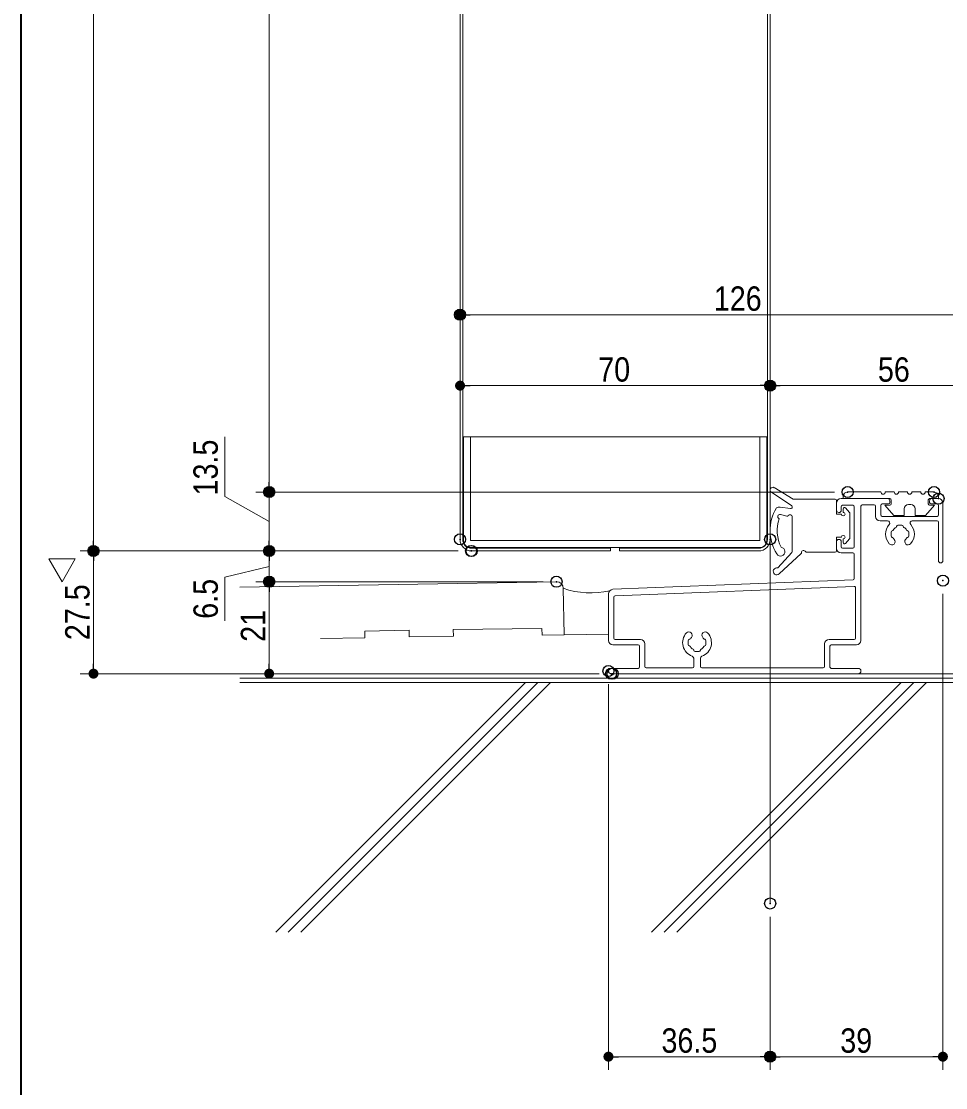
# Model space of a CAD drawing. Units: millimetres, scale not verified. Extents: x -909 to 909, y -457 to 457.
# Drawn here: x -868.1 to -659.5, y -298 to -57.3 of the extents above; entities that cross this region are included whole.
import ezdxf
from ezdxf.enums import TextEntityAlignment as Align

# ---------------------------------------------------------------- set-up
doc = ezdxf.new("R2010")
doc.units = ezdxf.units.MM
doc.header["$LTSCALE"] = 5
doc.header["$PDMODE"] = 32
doc.header["$PDSIZE"] = 2.5
for name, color, linetype, lineweight in [('0-0_1図面枠', 7, 'Continuous', 20), ('0-1_3一般', 7, 'Continuous', 15), ('0-2_2寸法-1', 7, 'Continuous', 15), ('0-3_0', 7, 'Continuous', 25), ('0-5_2寸法-2', 7, 'Continuous', 15)]:
    doc.layers.add(name, color=color, linetype=linetype, lineweight=lineweight)
doc.layers.add('0-4_Defpoints', color=7, linetype='Continuous')
doc.styles.add('ＭＳ Ｐゴシック', font='')
doc.styles.get('ＭＳ Ｐゴシック').set_extended_font_data('MS PGothic')

# ---------------------------------------------------------------- blocks, each defined once
blk = doc.blocks.new('グループ-2')
at = {"layer": '0-0_1図面枠', "lineweight": 35}
blk.add_lwpolyline([(-3000, 2077.5), (3000, 2077.5), (3000, -2077.5), (-3000, -2077.5)], close=True, dxfattribs=at)
blk = doc.blocks.new('図面枠')
at = {"layer": '0-0_1図面枠'}
blk.add_blockref('グループ-2', (0, 0), dxfattribs=at)
blk = doc.blocks.new('_Dot')
at = {"layer": '0-3_0'}
blk.add_line((-2.5, 0), (-5, 0), dxfattribs=at)
for points in [[(0, 0), (-2.5, 0), (-2.48, 0.31)], [(0, 0), (-2.48, -0.31), (-2.5, 0)], [(0, 0), (-2.48, 0.31), (-2.42, 0.62)], [(0, 0), (-2.42, -0.62), (-2.48, -0.31)], [(0, 0), (-2.42, 0.62), (-2.32, 0.92)], [(0, 0), (-2.32, -0.92), (-2.42, -0.62)], [(0, 0), (-2.32, 0.92), (-2.19, 1.2)], [(0, 0), (-2.19, -1.2), (-2.32, -0.92)], [(0, 0), (-2.19, 1.2), (-2.02, 1.47)], [(0, 0), (-2.02, -1.47), (-2.19, -1.2)], [(0, 0), (-2.02, 1.47), (-1.82, 1.71)], [(0, 0), (-1.82, -1.71), (-2.02, -1.47)], [(0, 0), (-1.82, 1.71), (-1.59, 1.93)], [(0, 0), (-1.59, -1.93), (-1.82, -1.71)], [(0, 0), (-1.59, 1.93), (-1.34, 2.11)], [(0, 0), (-1.34, -2.11), (-1.59, -1.93)], [(0, 0), (-1.34, 2.11), (-1.06, 2.26)], [(0, 0), (-1.06, -2.26), (-1.34, -2.11)], [(0, 0), (-1.06, 2.26), (-0.77, 2.38)], [(0, 0), (-0.77, -2.38), (-1.06, -2.26)], [(0, 0), (-0.77, 2.38), (-0.47, 2.46)], [(0, 0), (-0.47, -2.46), (-0.77, -2.38)], [(0, 0), (-0.47, 2.46), (-0.16, 2.5)], [(0, 0), (-0.16, -2.5), (-0.47, -2.46)], [(0, 0), (-0.16, 2.5), (0.16, 2.5)], [(0, 0), (0.16, -2.5), (-0.16, -2.5)], [(0, 0), (0.16, 2.5), (0.47, 2.46)], [(0, 0), (0.47, 2.46), (0.77, 2.38)], [(0, 0), (0.77, 2.38), (1.06, 2.26)], [(0, 0), (1.06, 2.26), (1.34, 2.11)], [(0, 0), (1.34, 2.11), (1.59, 1.93)], [(0, 0), (1.59, 1.93), (1.82, 1.71)], [(0, 0), (1.82, 1.71), (2.02, 1.47)], [(0, 0), (2.02, 1.47), (2.19, 1.2)], [(0, 0), (2.19, 1.2), (2.32, 0.92)], [(0, 0), (2.32, 0.92), (2.42, 0.62)], [(0, 0), (2.42, 0.62), (2.48, 0.31)], [(0, 0), (2.48, 0.31), (2.5, 0)], [(0, 0), (0.47, -2.46), (0.16, -2.5)], [(0, 0), (0.77, -2.38), (0.47, -2.46)], [(0, 0), (1.06, -2.26), (0.77, -2.38)], [(0, 0), (1.34, -2.11), (1.06, -2.26)], [(0, 0), (1.59, -1.93), (1.34, -2.11)], [(0, 0), (1.82, -1.71), (1.59, -1.93)], [(0, 0), (2.02, -1.47), (1.82, -1.71)], [(0, 0), (2.19, -1.2), (2.02, -1.47)], [(0, 0), (2.32, -0.92), (2.19, -1.2)], [(0, 0), (2.42, -0.62), (2.32, -0.92)], [(0, 0), (2.48, -0.31), (2.42, -0.62)], [(0, 0), (2.5, 0), (2.48, -0.31)]]:
    blk.add_solid(points, dxfattribs=at)
blk = doc.blocks.new('グループ-20')
at = {"layer": '0-1_3一般'}
for p, q in [((-2067.31, -817.63), (-2029.81, -817.63)), ((-2024.81, -817.63), (-2014.81, -817.63)), ((-2009.81, -817.63), (-1999.81, -817.63)), ((-1994.81, -817.63), (-1984.81, -817.63)), ((-1979.81, -817.63), (-1969.81, -817.63)), ((-1979.81, -817.63), (-1978.01, -817.63)), ((-2072.31, -822.63), (-2072.31, -825.13)), ((-2072.31, -822.63), (-2072.31, -825.13)), ((-2019.81, -825.13), (-2072.31, -825.13)), ((-2018.31, -826.63), (-2018.31, -831.13)), ((-1976.31, -826.63), (-1976.31, -831.13)), ((-1974.81, -825.13), (-1964.81, -825.13)), ((-1964.81, -822.63), (-1964.81, -825.13)), ((-2019.81, -832.63), (-2025.31, -832.63)), ((-2003.56, -844.13), (-2003.56, -836.63)), ((-1996.06, -831.63), (-1998.56, -831.63)), ((-1991.06, -844.13), (-1991.06, -836.63)), ((-1974.81, -832.63), (-1969.31, -832.63))]:
    blk.add_line(p, q, dxfattribs=at)
for points in [[(-2003.56, -844.13), (-2015.31, -844.13), (-2025.31, -832.63)], [(-1991.06, -844.13), (-1979.31, -844.13), (-1969.31, -832.63)]]:
    blk.add_lwpolyline(points, dxfattribs=at)
for centre, radius, start, end in [((-2067.31, -822.63), 5, 90, 180), ((-2027.31, -817.63), 2.5, 180, 0), ((-2012.31, -817.63), 2.5, 180, 0), ((-1997.31, -817.63), 2.5, 180, 0), ((-1982.31, -817.63), 2.5, 180, 0), ((-1969.81, -822.63), 5, 0, 90), ((-2019.81, -826.63), 1.5, 0, 90), ((-1974.81, -826.63), 1.5, 90, 180), ((-2019.81, -831.13), 1.5, 270, 0), ((-1998.56, -836.63), 5, 90, 180), ((-1996.06, -836.63), 5, 0, 90), ((-1974.81, -831.13), 1.5, 180, 270)]:
    blk.add_arc(centre, radius, start, end, dxfattribs=at)
blk = doc.blocks.new('グループ-21')
at = {"layer": '0-1_3一般'}
for p, q in [((-2153.45, -817.8), (-2130.47, -833.37)), ((-2150.22, -812.74), (-2128.7, -825.64)), ((-2081.31, -825.64), (-2128.7, -825.64)), ((-2079.81, -842.64), (-2079.81, -827.14)), ((-2131.7, -836.11), (-2143.48, -834.6)), ((-2072.31, -840.64), (-2072.31, -836.64)), ((-2072, -840.66), (-2072.31, -840.35)), ((-2069.69, -835.64), (-2065.19, -840.71)), ((-2064.81, -869.57), (-2064.81, -841.71)), ((-2135.9, -844.87), (-2143.17, -843)), ((-2129.81, -884.72), (-2129.81, -845.85)), ((-2079.81, -842.64), (-2074.31, -842.64)), ((-2079.81, -868.64), (-2074.31, -868.64)), ((-2079.81, -884.14), (-2079.81, -868.64)), ((-2072.31, -874.64), (-2072.31, -870.64)), ((-2069.69, -875.63), (-2065.19, -870.56)), ((-2146.15, -903.31), (-2130.2, -885.72)), ((-2144.58, -910.06), (-2119.94, -887.01)), ((-2081.31, -885.64), (-2113.51, -885.64))]:
    blk.add_line(p, q, dxfattribs=at)
for centre, radius, start, end in [((-2151.76, -815.32), 3, 59.07105, 235.87392), ((-2081.31, -827.14), 1.5, 0, 90), ((-2104.82, -861.22), 50, 149.25961, 211.80078), ((-2144.14, -841.23), 6.66, 84.3182, 123.22842), ((-2131.37, -834.59), 1.56, 257.98974, 354.11322), ((-2132.39, -835.12), 2.59, 8.19214, 42.35968), ((-2072.31, -842.64), 2, 180, 90), ((-2070.81, -836.64), 1.5, 41.59314, 180), ((-2066.31, -841.71), 1.5, 0, 41.59314), ((-2104.51, -861.13), 42.32, 161.67941, 206.44497), ((-2143.72, -845.48), 2.54, 77.55325, 247.76383), ((-2135.53, -843.42), 1.5, 255.53046, 323.50615), ((-2132.31, -845.8), 2.5, 0, 150.80645), ((-2132.31, -845.8), 2.5, 352.6997, 143.50615), ((-2072.31, -868.64), 2, 270, 180), ((-2070.81, -874.64), 1.5, 180, 318.40686), ((-2066.31, -869.57), 1.5, 318.40686, 0), ((-2143.06, -884.93), 5, 211.80078, 82.33958), ((-2131.31, -884.72), 1.5, 317.79873, 0), ((-2120.96, -885.92), 1.5, 313.08137, 356.82535), ((-2116.97, -886.14), 2.5, 30, 176.82535), ((-2113.51, -884.14), 1.5, 210, 270), ((-2081.31, -884.14), 1.5, 270, 0), ((-2147.31, -907.14), 4, 73.08137, 313.08137)]:
    blk.add_arc(centre, radius, start, end, dxfattribs=at)
blk = doc.blocks.new('グループ-23')
at = {"layer": '0-1_3一般'}
for p, q in [((-2501.06, -755.38), (-2501.06, -872.38)), ((-2158.56, -755.38), (-2501.06, -755.38)), ((-2493.06, -755.38), (-2493.06, -872.38)), ((-2166.56, -872.38), (-2166.56, -755.38)), ((-2158.56, -872.38), (-2158.56, -755.38)), ((-2166.56, -872.38), (-2493.06, -872.38)), ((-2166.52, -880.38), (-2493.06, -880.38))]:
    blk.add_line(p, q, dxfattribs=at)
for centre, start, end in [((-2493.06, -872.38), 180, 270), ((-2166.56, -872.38), 270, 0)]:
    blk.add_arc(centre, 8, start, end, dxfattribs=at)

msp = doc.modelspace()

# ---------------------------------------------------------------- linework, layer by layer
at = {"layer": '0-1_3一般'}
for p, q in [((-699.088, 306.579), (-699.088, -256.391)), ((-769.088, 162.77), (-769.088, -174.227)), ((-768.488, 162.77), (-768.488, -174.327)), ((-699.688, 114.57), (-699.688, -174.227)), ((-699.088, 114.57), (-699.088, -174.227)), ((-684.088, -166.027), (-684.088, -167.627)), ((-672.588, -165.027), (-683.088, -165.027)), ((-672.088, -165.927), (-672.088, -165.527)), ((-663.088, -165.527), (-663.088, -165.927)), ((-661.088, -165.027), (-662.588, -165.027)), ((-660.088, -179.027), (-660.088, -166.027)), ((-683.588, -168.127), (-683.388, -168.127)), ((-683.088, -167.827), (-683.088, -166.827)), ((-682.788, -166.527), (-680.388, -166.527)), ((-680.088, -166.827), (-680.088, -175.927)), ((-678.588, -197.027), (-678.588, -166.727)), ((-678.288, -166.427), (-675.588, -166.427)), ((-675.288, -166.727), (-675.288, -169.027)), ((-674.088, -168.727), (-674.088, -166.527)), ((-673.788, -166.227), (-672.388, -166.227)), ((-662.788, -166.227), (-661.388, -166.227)), ((-661.088, -166.527), (-661.088, -168.727)), ((-674.288, -170.027), (-672.583, -170.027)), ((-661.388, -169.027), (-673.788, -169.027)), ((-666.993, -170.027), (-661.388, -170.027)), ((-661.088, -170.327), (-661.088, -179.027)), ((-671.788, -173.48), (-671.788, -172.574)), ((-670.241, -171.027), (-669.335, -171.027)), ((-667.788, -172.574), (-667.788, -173.48)), ((-684.088, -174.727), (-684.088, -176.227)), ((-683.388, -174.227), (-683.588, -174.227)), ((-683.088, -175.927), (-683.088, -174.527)), ((-766.588, -176.227), (-735.088, -176.227)), ((-766.488, -176.827), (-735.088, -176.827)), ((-735.088, -176.827), (-735.088, -176.227)), ((-733.088, -176.227), (-701.688, -176.227)), ((-733.088, -176.227), (-733.088, -176.827)), ((-733.088, -176.827), (-701.688, -176.827)), ((-683.088, -177.227), (-680.388, -177.227)), ((-680.388, -176.227), (-682.788, -176.227)), ((-680.088, -177.527), (-680.088, -183.039)), ((-855.941, -178.61), (-861.941, -178.61)), ((-858.941, -183.806), (-861.941, -178.61)), ((-855.941, -178.61), (-858.941, -183.806)), ((-747.318, -183.783), (-818.775, -185.027)), ((-745.588, -195.752), (-745.789, -185.254)), ((-680.376, -183.338), (-734.627, -185.489)), ((-680.1, -184.829), (-734.1, -186.969)), ((-679.788, -196.527), (-679.788, -185.128)), ((-735.588, -186.488), (-735.588, -197.027)), ((-734.388, -187.269), (-734.388, -196.527)), ((-780.61, -194.732), (-790.608, -194.924)), ((-780.581, -196.232), (-780.61, -194.732)), ((-750.613, -194.348), (-770.611, -194.54)), ((-750.584, -195.848), (-750.613, -194.348)), ((-750.584, -195.848), (-735.588, -195.622)), ((-734.088, -196.827), (-728.388, -196.827)), ((-717.588, -197.074), (-717.588, -197.98)), ((-713.588, -197.98), (-713.588, -197.074)), ((-685.788, -196.827), (-680.088, -196.827)), ((-734.588, -198.027), (-728.888, -198.027)), ((-728.588, -198.327), (-728.588, -203.027)), ((-727.388, -197.827), (-727.388, -202.927)), ((-716.041, -199.527), (-715.135, -199.527)), ((-686.788, -202.927), (-686.788, -197.827)), ((-685.588, -203.027), (-685.588, -198.327)), ((-685.288, -198.027), (-679.588, -198.027)), ((-716.338, -202.927), (-716.338, -201.063)), ((-714.838, -201.063), (-714.838, -202.927)), ((-728.888, -203.327), (-734.988, -203.327)), ((-734.988, -204.527), (-679.188, -204.527)), ((-727.088, -203.227), (-716.638, -203.227)), ((-714.538, -203.227), (-687.088, -203.227)), ((-679.188, -203.327), (-685.288, -203.327)), ((-539.288, -205.527), (-818.775, -205.527)), ((-818.775, -206.527), (-539.288, -206.527)), ((-754.337, -206.527), (-810.691, -262.881)), ((-751.509, -206.527), (-807.863, -262.881)), ((-748.681, -206.527), (-805.034, -262.881)), ((-669.485, -206.527), (-725.838, -262.881)), ((-666.656, -206.527), (-723.01, -262.881)), ((-663.828, -206.527), (-720.181, -262.881))]:
    msp.add_line(p, q, dxfattribs=at)
for points in [[(-643.088, -164.027), (-643.088, -204.527), (-715.988, -204.527)], [(-800.577, -196.616), (-790.579, -196.424), (-790.608, -194.924)], [(-780.581, -196.232), (-770.583, -196.04), (-770.611, -194.54)]]:
    msp.add_lwpolyline(points, dxfattribs=at)
for centre, radius, start, end in [((-683.088, -166.027), 1, 90, 180), ((-672.588, -165.527), 0.5, 0, 90), ((-672.388, -165.927), 0.3, 270, 0), ((-662.588, -165.527), 0.5, 90, 180), ((-662.788, -165.927), 0.3, 180, 270), ((-661.088, -166.027), 1, 0, 90), ((-683.588, -167.627), 0.5, 180, 270), ((-683.388, -167.827), 0.3, 270, 0), ((-682.788, -166.827), 0.3, 90, 180), ((-680.388, -166.827), 0.3, 0, 90), ((-678.288, -166.727), 0.3, 90, 180), ((-675.588, -166.727), 0.3, 0, 90), ((-673.788, -166.527), 0.3, 90, 180), ((-661.388, -166.527), 0.3, 0, 90), ((-674.288, -169.027), 1, 180, 270), ((-673.788, -168.727), 0.3, 180, 270), ((-669.788, -173.027), 3.25, 138.18969, 222.5424), ((-672.583, -170.527), 0.5, 318.18969, 90), ((-666.993, -170.527), 0.5, 90, 221.81031), ((-669.788, -173.027), 3.25, 317.4576, 41.81031), ((-661.388, -168.727), 0.3, 270, 0), ((-661.388, -170.327), 0.3, 0, 90), ((-671.488, -172.574), 0.3, 95.8046, 180), ((-671.548, -171.977), 0.3, 275.8046, 329.18984), ((-669.788, -173.027), 1.75, 120.81016, 149.18984), ((-670.838, -171.266), 0.3, 300.81016, 354.1954), ((-670.241, -171.327), 0.3, 90, 174.1954), ((-669.335, -171.327), 0.3, 5.8046, 90), ((-668.738, -171.266), 0.3, 185.8046, 239.18984), ((-669.788, -173.027), 1.75, 30.81016, 59.18984), ((-668.027, -171.977), 0.3, 210.81016, 264.1954), ((-668.088, -172.574), 0.3, 0, 84.1954), ((-766.488, -174.227), 2.6, 180, 270), ((-766.488, -174.227), 2, 180, 270), ((-701.688, -174.227), 2.6, 270, 360), ((-701.688, -174.227), 2, 270, 360), ((-683.588, -174.727), 0.5, 90, 180), ((-683.388, -174.527), 0.3, 0, 90), ((-671.63, -174.717), 0.75, 222.5424, 312.5424), ((-671.488, -173.48), 0.3, 180, 264.1954), ((-671.548, -174.077), 0.3, 30.81016, 84.1954), ((-669.788, -173.027), 1.75, 210.81016, 222.5424), ((-671.63, -174.717), 0.75, 312.5424, 42.5424), ((-667.946, -174.717), 0.75, 137.4576, 227.4576), ((-669.788, -173.027), 1.75, 317.4576, 329.18984), ((-667.946, -174.717), 0.75, 227.4576, 317.4576), ((-668.027, -174.077), 0.3, 95.8046, 149.18984), ((-668.088, -173.48), 0.3, 275.8046, 0), ((-683.088, -176.227), 1, 180, 270), ((-682.788, -175.927), 0.3, 180, 270), ((-680.388, -175.927), 0.3, 270, 0), ((-680.388, -177.527), 0.3, 0, 90), ((-660.588, -179.027), 0.5, 180, 270), ((-660.588, -179.027), 0.5, 270, 0), ((-747.289, -185.283), 1.5, 1.1, 91.1), ((-739.612, -167.377), 18.915, 250.93901, 283.15111), ((-680.388, -183.039), 0.3, 272.27, 0), ((-680.088, -185.128), 0.3, 0, 92.27), ((-734.588, -186.488), 1, 92.27, 180), ((-734.088, -187.269), 0.3, 92.27, 180), ((-734.588, -197.027), 1, 180, 270), ((-734.088, -196.527), 0.3, 180, 270), ((-728.388, -197.827), 1, 0, 90), ((-715.588, -197.527), 3.25, 137.4576, 250.52878), ((-717.43, -195.837), 0.75, 47.4576, 137.4576), ((-717.288, -197.074), 0.3, 95.8046, 180), ((-717.348, -196.477), 0.3, 275.8046, 329.18984), ((-715.588, -197.527), 1.75, 137.4576, 149.18984), ((-717.43, -195.837), 0.75, 317.4576, 47.4576), ((-715.588, -197.527), 3.25, 289.47122, 42.5424), ((-713.746, -195.837), 0.75, 132.5424, 222.5424), ((-715.588, -197.527), 1.75, 30.81016, 42.5424), ((-713.746, -195.837), 0.75, 42.5424, 132.5424), ((-713.827, -196.477), 0.3, 210.81016, 264.1954), ((-713.888, -197.074), 0.3, 0, 84.1954), ((-685.788, -197.827), 1, 90, 180), ((-680.088, -196.527), 0.3, 270, 0), ((-679.588, -197.027), 1, 270, 0), ((-728.888, -198.327), 0.3, 0, 90), ((-717.288, -197.98), 0.3, 180, 264.1954), ((-717.348, -198.577), 0.3, 30.81016, 84.1954), ((-715.588, -197.527), 1.75, 210.81016, 239.18984), ((-716.638, -199.288), 0.3, 5.8046, 59.18984), ((-716.041, -199.227), 0.3, 185.8046, 270), ((-715.135, -199.227), 0.3, 270, 354.1954), ((-714.538, -199.288), 0.3, 120.81016, 174.1954), ((-715.588, -197.527), 1.75, 300.81016, 329.18984), ((-713.827, -198.577), 0.3, 95.8046, 149.18984), ((-713.888, -197.98), 0.3, 275.8046, 0), ((-685.288, -198.327), 0.3, 90, 180), ((-716.838, -201.063), 0.5, 0, 70.52878), ((-714.338, -201.063), 0.5, 109.47122, 180), ((-734.988, -203.927), 0.6, 90, 180), ((-734.988, -203.927), 0.6, 180, 270), ((-728.888, -203.027), 0.3, 270, 0), ((-727.088, -202.927), 0.3, 180, 270), ((-716.638, -202.927), 0.3, 270, 0), ((-714.538, -202.927), 0.3, 180, 270), ((-687.088, -202.927), 0.3, 270, 0), ((-685.288, -203.027), 0.3, 180, 270), ((-679.188, -203.927), 0.6, 0, 90), ((-679.188, -203.927), 0.6, 270, 0)]:
    msp.add_arc(centre, radius, start, end, dxfattribs=at)
at = {"layer": '0-2_2寸法-1'}
for p, q in [((-851.838, -174.576), (-851.838, 163.119)), ((-812.173, 106.919), (-812.173, -161.276)), ((-769.088, -171.227), (-769.088, -120.527)), ((-645.339, -123.527), (-766.837, -123.527)), ((-769.088, -171.227), (-769.088, -136.527)), ((-699.088, -171.227), (-699.088, -136.527)), ((-699.088, -171.227), (-699.088, -136.527)), ((-766.837, -139.527), (-701.339, -139.527)), ((-645.339, -139.527), (-696.837, -139.527)), ((-684.588, -163.527), (-815.173, -163.527)), ((-769.588, -176.827), (-854.838, -176.827)), ((-769.488, -176.827), (-854.838, -176.827)), ((-851.838, -202.276), (-851.838, -179.078)), ((-750.318, -183.783), (-815.173, -183.783)), ((-812.173, -202.276), (-812.173, -186.034)), ((-660.088, -186.527), (-660.088, -293.965)), ((-737.988, -204.527), (-854.838, -204.527)), ((-737.658, -204.527), (-815.173, -204.527)), ((-735.588, -206.927), (-735.588, -293.965)), ((-699.088, -259.391), (-699.088, -293.965)), ((-699.088, -259.391), (-699.088, -293.965)), ((-733.337, -290.965), (-701.339, -290.965)), ((-662.339, -290.965), (-696.837, -290.965))]:
    msp.add_line(p, q, dxfattribs=at)
at = {"layer": '0-4_Defpoints'}
for p in [(-769.088, -123.527), (-699.088, -139.527), (-699.088, -139.527), (-812.173, -163.527), (-812.173, -163.527), (-681.588, -163.527), (-662.088, -163.527), (-661.088, -165.027), (-769.088, -174.227), (-769.088, -174.227), (-699.088, -174.227), (-699.088, -174.227), (-851.838, -176.827), (-812.173, -176.827), (-766.588, -176.827), (-766.488, -176.827), (-812.173, -183.783), (-747.318, -183.783), (-660.088, -183.527), (-735.588, -203.927), (-734.988, -204.527), (-734.658, -204.527), (-699.088, -256.391), (-699.088, -290.965), (-699.088, -290.965)]:
    msp.add_point(p, dxfattribs=at)
at = {"layer": '0-5_2寸法-2'}
for p, q in [((-812.173, -161.276), (-812.173, -159.025)), ((-684.588, -163.527), (-815.173, -163.527)), ((-812.173, -176.827), (-812.173, -163.527)), ((-812.173, -174.576), (-812.173, -172.325)), ((-769.488, -176.827), (-815.173, -176.827)), ((-769.488, -176.827), (-815.173, -176.827)), ((-812.173, -183.783), (-812.173, -176.827)), ((-812.173, -179.078), (-812.173, -181.329)), ((-750.318, -183.783), (-815.173, -183.783)), ((-812.173, -186.034), (-812.173, -188.285))]:
    msp.add_line(p, q, dxfattribs=at)
for points in [[(-822.173, -151.111), (-822.173, -164.527), (-812.173, -170.177)], [(-822.173, -192.596), (-822.173, -182.783), (-812.173, -180.305)]]:
    msp.add_lwpolyline(points, dxfattribs=at)

# ---------------------------------------------------------------- block references
at = {"layer": '0-0_1図面枠', "xscale": 0.2, "yscale": 0.2}
msp.add_blockref('図面枠', (-268.125, 0), dxfattribs=at)
at = {"layer": '0-1_3一般', "xscale": 0.2, "yscale": 0.2}
for name in ['グループ-23', 'グループ-21', 'グループ-20']:
    msp.add_blockref(name, (-268.125, 0), dxfattribs=at)
at = {"layer": '0-2_2寸法-1', "xscale": 0.4502051, "yscale": 0.4502051}
for p, rotation in [((-769.088, -123.527), 180), ((-769.088, -139.527), 180), ((-699.088, -139.527), 180), ((-812.173, -163.527), 270), ((-851.838, -176.827), 270), ((-851.838, -176.827), 90), ((-812.173, -183.783), 90), ((-851.838, -204.527), 270), ((-812.173, -204.527), 270), ((-735.588, -290.965), 180), ((-699.088, -290.965), 180)]:
    msp.add_blockref('_Dot', p, dxfattribs=dict(at, rotation=rotation))
for p in [(-699.088, -139.527), (-699.088, -290.965), (-660.088, -290.965)]:
    msp.add_blockref('_Dot', p, dxfattribs=at)
at = {"layer": '0-5_2寸法-2', "xscale": 0.4502051, "yscale": 0.4502051}
for p, rotation in [((-812.173, -163.527), 270), ((-812.173, -176.827), 270), ((-812.173, -176.827), 90), ((-812.173, -183.783), 90)]:
    msp.add_blockref('_Dot', p, dxfattribs=dict(at, rotation=rotation))

# ---------------------------------------------------------------- texts
at = {"layer": '0-2_2寸法-1', "style": 'ＭＳ Ｐゴシック', "width": 0.9}
for s, p in [('126', (-711.806, -124.271)), ('70', (-737.893, -140.271)), ('56', (-674.761, -140.285)), ('36.5', (-723.619, -291.723)), ('39', (-683.261, -291.723))]:
    msp.add_text(s, height=5.499, dxfattribs=at).set_placement(p, align=Align.BOTTOM_LEFT)
for s, p in [('27.5', (-851.079, -196.959)), ('21', (-811.429, -197.339))]:
    msp.add_text(s, height=5.499, rotation=90, dxfattribs=at).set_placement(p, align=Align.BOTTOM_LEFT)
at = {"layer": '0-5_2寸法-2', "style": 'ＭＳ Ｐゴシック', "width": 0.9}
for s, height, p in [('13.5', 5.499, (-822.129, -164.301)), ('6.5', 5.503, (-822.115, -192.142))]:
    msp.add_text(s, height=height, rotation=90, dxfattribs=at).set_placement(p, align=Align.BOTTOM_LEFT)

doc.saveas('drawing.dxf')
